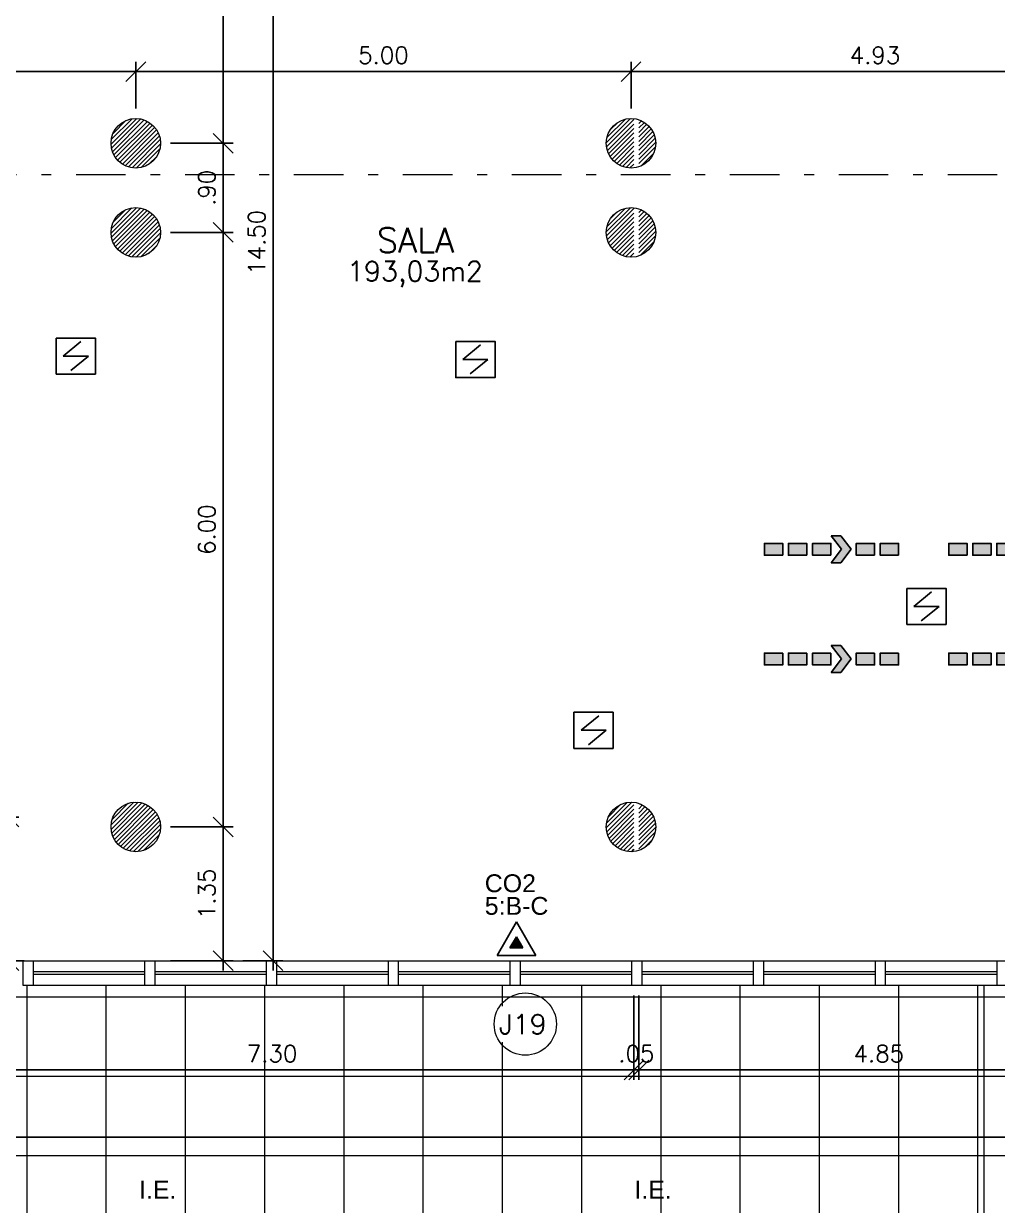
# Model space of a CAD drawing. Header units: millimetres. Extents: x 521 to 1055, y 261 to 520.
# Drawn here: x 568.77 to 578.6, y 487.5 to 499.42 of the extents above; entities that cross this region are included whole.
import ezdxf
from ezdxf.enums import TextEntityAlignment as Align

# ---------------------------------------------------------------- set-up
doc = ezdxf.new("R2010")
doc.units = ezdxf.units.MM
doc.linetypes.add('CONTINU', pattern=[0])
doc.linetypes.add('DASHDOTX2', pattern=[2, 1, -0.5, 0, -0.5])
doc.layers.add('0.1', color=8, linetype='Continuous', lineweight=13)
doc.layers.add('ppci', color=8, linetype='Continuous')
doc.styles.add('ROMANS', font='romans')
doc.styles.get("Standard").update_dxf_attribs({"font": 'romans.shx'})
doc.styles.add('STYLE1', font='sanss___.ttf')
doc.dimstyles.new('Fares Eng - 50', dxfattribs={"dimscale": 2, "dimtxt": 0.085, "dimasz": 0.1, "dimexe": 0.05, "dimexo": 0.05, "dimgap": 0.04, "dimtad": 1, "dimzin": 4, "dimdsep": 46, "dimtxsty": 'ROMANS', "dimblk1": 'OBLIQUE', "dimblk2": 'OBLIQUE', "dimsah": 1, "dimcen": 0.05, "dimdle": 0.05, "dimclrd": 8, "dimclre": 8, "dimclrt": 8, "dimaunit": 1, "dimadec": 0, "dimazin": 0, "dimtfac": 1, "dimtix": 1, "dimtmove": 2, "dimatfit": 0, "dimldrblk": 'OPEN90', "dimfxl": 1, "dimtolj": 1, "dimtzin": 0, "dimarcsym": 0})

# ---------------------------------------------------------------- blocks, each defined once
blk = doc.blocks.new('ÁREA')
for p in [(0.00005, 0.003762), (0, 0)]:
    blk.add_attdef('COMPARTIMENTO', text='', height=0.0025).set_placement(p, align=Align.CENTER)
at = {"color": 1}
for p in [(-0.00005, -0.003762), (-0.000099, -0.007523)]:
    blk.add_attdef('ÁREA', text='', height=0.002, dxfattribs=at).set_placement(p, align=Align.CENTER)
blk = doc.blocks.new('_OBLIQUE')
at = {"color": 0, "linetype": 'ByBlock'}
blk.add_line((-0.5, -0.5), (0.5, 0.5), dxfattribs=at)
blk = doc.blocks.new('*D2541')
at = {"layer": '0.1', "color": 8, "linetype": 'CONTINU', "lineweight": -2, "transparency": 16777216}
for p, q in [((567.622, 489.617), (567.622, 488.764)), ((574.927, 489.617), (574.927, 488.764)), ((567.522, 488.864), (575.027, 488.864))]:
    blk.add_line(p, q, dxfattribs=at)
at = {"layer": 'DEFPOINTS', "color": 0, "linetype": 'CONTINU', "lineweight": -2, "transparency": 16777216}
for p in [(567.622, 489.717), (574.927, 489.717), (574.927, 488.864)]:
    blk.add_point(p, dxfattribs=at)
at = {"layer": '0.1', "color": 8, "linetype": 'CONTINU', "lineweight": -2, "transparency": 16777216, "xscale": 0.2, "yscale": 0.2, "zscale": 0.2, "rotation": 180}
blk.add_blockref('_OBLIQUE', (567.622, 488.864), dxfattribs=at)
at = {"layer": '0.1', "color": 8, "linetype": 'CONTINU', "lineweight": -2, "transparency": 16777216, "xscale": 0.2, "yscale": 0.2, "zscale": 0.2}
blk.add_blockref('_OBLIQUE', (574.927, 488.864), dxfattribs=at)
at = {"layer": '0.1', "color": 8, "linetype": 'CONTINU', "transparency": 16777216, "insert": (571.274, 489.029), "char_height": 0.17, "attachment_point": 5, "style": 'ROMANS'}
blk.add_mtext('\\A1;7.30', dxfattribs=at)
blk = doc.blocks.new('_Open90')
at = {"color": 0, "linetype": 'ByBlock', "lineweight": -2}
for p, q in [((0, 0), (-1, 0)), ((-0.5, 0.5), (0, 0)), ((0, 0), (-0.5, -0.5))]:
    blk.add_line(p, q, dxfattribs=at)
blk = doc.blocks.new('*D2542')
at = {"layer": '0.1', "color": 8, "linetype": 'CONTINU', "lineweight": -2, "transparency": 16777216}
for p, q in [((574.927, 489.617), (574.927, 488.764)), ((574.977, 489.617), (574.977, 488.764)), ((574.927, 488.864), (574.727, 488.864)), ((574.927, 488.864), (574.977, 488.864)), ((574.977, 488.864), (575.177, 488.864))]:
    blk.add_line(p, q, dxfattribs=at)
at = {"layer": 'DEFPOINTS', "color": 0, "linetype": 'CONTINU', "lineweight": -2, "transparency": 16777216}
for p in [(574.927, 489.717), (574.977, 489.717), (574.977, 488.864)]:
    blk.add_point(p, dxfattribs=at)
at = {"layer": '0.1', "color": 8, "linetype": 'CONTINU', "lineweight": -2, "transparency": 16777216, "xscale": 0.2, "yscale": 0.2, "zscale": 0.2}
blk.add_blockref('_OBLIQUE', (574.927, 488.864), dxfattribs=at)
at = {"layer": '0.1', "color": 8, "linetype": 'CONTINU', "lineweight": -2, "transparency": 16777216, "xscale": 0.2, "yscale": 0.2, "zscale": 0.2, "rotation": 180}
blk.add_blockref('_OBLIQUE', (574.977, 488.864), dxfattribs=at)
at = {"layer": '0.1', "color": 8, "linetype": 'CONTINU', "transparency": 16777216, "insert": (574.952, 489.029), "char_height": 0.17, "attachment_point": 5, "style": 'ROMANS'}
blk.add_mtext('\\A1;.05', dxfattribs=at)
blk = doc.blocks.new('*D2757')
at = {"layer": '0.1', "color": 8, "linetype": 'CONTINU', "lineweight": -2, "transparency": 16777216}
for p, q in [((574.977, 489.617), (574.977, 488.764)), ((579.823, 489.617), (579.823, 488.764)), ((574.877, 488.864), (579.923, 488.864))]:
    blk.add_line(p, q, dxfattribs=at)
at = {"layer": 'DEFPOINTS', "color": 0, "linetype": 'CONTINU', "lineweight": -2, "transparency": 16777216}
for p in [(574.977, 489.717), (579.823, 489.717), (579.823, 488.864)]:
    blk.add_point(p, dxfattribs=at)
at = {"layer": '0.1', "color": 8, "linetype": 'CONTINU', "lineweight": -2, "transparency": 16777216, "xscale": 0.2, "yscale": 0.2, "zscale": 0.2, "rotation": 180}
blk.add_blockref('_OBLIQUE', (574.977, 488.864), dxfattribs=at)
at = {"layer": '0.1', "color": 8, "linetype": 'CONTINU', "lineweight": -2, "transparency": 16777216, "xscale": 0.2, "yscale": 0.2, "zscale": 0.2}
blk.add_blockref('_OBLIQUE', (579.823, 488.864), dxfattribs=at)
at = {"layer": '0.1', "color": 8, "linetype": 'CONTINU', "transparency": 16777216, "insert": (577.4, 489.029), "char_height": 0.17, "attachment_point": 5, "style": 'ROMANS'}
blk.add_mtext('\\A1;4.85', dxfattribs=at)
blk = doc.blocks.new('*D2552')
at = {"layer": '0.1', "color": 8, "linetype": 'CONTINU', "lineweight": -2, "transparency": 16777216}
for p, q in [((531.773, 488.664), (531.773, 488.085)), ((585.523, 488.564), (585.523, 488.085)), ((585.623, 488.185), (531.673, 488.185))]:
    blk.add_line(p, q, dxfattribs=at)
at = {"layer": 'DEFPOINTS', "color": 0, "linetype": 'CONTINU', "lineweight": -2, "transparency": 16777216}
for p in [(531.773, 488.764), (585.523, 488.664), (531.773, 488.185)]:
    blk.add_point(p, dxfattribs=at)
at = {"layer": '0.1', "color": 8, "linetype": 'CONTINU', "lineweight": -2, "transparency": 16777216, "xscale": 0.2, "yscale": 0.2, "zscale": 0.2, "rotation": 180}
blk.add_blockref('_OBLIQUE', (531.773, 488.185), dxfattribs=at)
at = {"layer": '0.1', "color": 8, "linetype": 'CONTINU', "lineweight": -2, "transparency": 16777216, "xscale": 0.2, "yscale": 0.2, "zscale": 0.2}
blk.add_blockref('_OBLIQUE', (585.523, 488.185), dxfattribs=at)
at = {"layer": '0.1', "color": 8, "linetype": 'CONTINU', "transparency": 16777216, "insert": (558.648, 488.35), "char_height": 0.17, "attachment_point": 5, "style": 'ROMANS'}
blk.add_mtext('\\A1;53.75', dxfattribs=at)
blk = doc.blocks.new('*D2585')
at = {"layer": '0.1', "color": 8, "linetype": 'CONTINU', "lineweight": -2, "transparency": 16777216}
for p, q in [((568.616, 501.417), (568.616, 491.317)), ((568.771, 501.317), (568.516, 501.317)), ((567.992, 491.417), (568.716, 491.417))]:
    blk.add_line(p, q, dxfattribs=at)
at = {"layer": 'DEFPOINTS', "color": 0, "linetype": 'CONTINU', "lineweight": -2, "transparency": 16777216}
for p in [(568.871, 501.317), (567.892, 491.417), (568.616, 491.417)]:
    blk.add_point(p, dxfattribs=at)
at = {"layer": '0.1', "color": 8, "linetype": 'CONTINU', "lineweight": -2, "transparency": 16777216, "xscale": 0.2, "yscale": 0.2, "zscale": 0.2}
for p, rotation in [((568.616, 501.317), 90), ((568.616, 491.417), 270)]:
    blk.add_blockref('_OBLIQUE', p, dxfattribs=dict(at, rotation=rotation))
at = {"layer": '0.1', "color": 8, "linetype": 'CONTINU', "transparency": 16777216, "insert": (568.451, 496.367), "char_height": 0.17, "attachment_point": 5, "rotation": 90, "style": 'ROMANS'}
blk.add_mtext('\\A1;9.90', dxfattribs=at)
blk = doc.blocks.new('*D2867')
at = {"layer": '0.1', "color": 8, "linetype": 'CONTINU', "lineweight": -2, "transparency": 16777216}
for p, q in [((568.616, 491.517), (568.616, 489.867)), ((567.992, 491.417), (568.716, 491.417)), ((568.771, 489.967), (568.516, 489.967))]:
    blk.add_line(p, q, dxfattribs=at)
at = {"layer": 'DEFPOINTS', "color": 0, "linetype": 'CONTINU', "lineweight": -2, "transparency": 16777216}
for p in [(567.892, 491.417), (568.616, 489.967), (568.871, 489.967)]:
    blk.add_point(p, dxfattribs=at)
at = {"layer": '0.1', "color": 8, "linetype": 'CONTINU', "lineweight": -2, "transparency": 16777216, "xscale": 0.2, "yscale": 0.2, "zscale": 0.2}
for p, rotation in [((568.616, 491.417), 90), ((568.616, 489.967), 270)]:
    blk.add_blockref('_OBLIQUE', p, dxfattribs=dict(at, rotation=rotation))
at = {"layer": '0.1', "color": 8, "linetype": 'CONTINU', "transparency": 16777216, "insert": (568.451, 490.692), "char_height": 0.17, "attachment_point": 5, "rotation": 90, "style": 'ROMANS'}
blk.add_mtext('\\A1;1.45', dxfattribs=at)
blk = doc.blocks.new('*D3399')
at = {"layer": '0.1', "color": 8, "linetype": 'CONTINU', "lineweight": -2, "transparency": 16777216}
for p, q in [((566.823, 498.567), (566.823, 499.04)), ((569.898, 498.567), (569.898, 499.04)), ((569.998, 498.94), (566.723, 498.94))]:
    blk.add_line(p, q, dxfattribs=at)
at = {"layer": 'DEFPOINTS', "color": 0, "linetype": 'CONTINU', "lineweight": -2, "transparency": 16777216}
for p in [(566.823, 498.94), (566.823, 498.467), (569.898, 498.467)]:
    blk.add_point(p, dxfattribs=at)
at = {"layer": '0.1', "color": 8, "linetype": 'CONTINU', "lineweight": -2, "transparency": 16777216, "xscale": 0.2, "yscale": 0.2, "zscale": 0.2, "rotation": 180}
blk.add_blockref('_OBLIQUE', (566.823, 498.94), dxfattribs=at)
at = {"layer": '0.1', "color": 8, "linetype": 'CONTINU', "lineweight": -2, "transparency": 16777216, "xscale": 0.2, "yscale": 0.2, "zscale": 0.2}
blk.add_blockref('_OBLIQUE', (569.898, 498.94), dxfattribs=at)
at = {"layer": '0.1', "color": 8, "linetype": 'CONTINU', "lineweight": -2, "transparency": 16777216, "insert": (568.361, 499.105), "char_height": 0.17, "attachment_point": 5, "style": 'ROMANS'}
blk.add_mtext('\\A1;3.08', dxfattribs=at)
blk = doc.blocks.new('*D3400')
at = {"layer": '0.1', "color": 8, "linetype": 'CONTINU', "lineweight": -2, "transparency": 16777216}
for p, q in [((569.898, 498.567), (569.898, 499.04)), ((574.898, 498.567), (574.898, 499.04)), ((569.798, 498.94), (574.998, 498.94))]:
    blk.add_line(p, q, dxfattribs=at)
at = {"layer": 'DEFPOINTS', "color": 0, "linetype": 'CONTINU', "lineweight": -2, "transparency": 16777216}
for p in [(574.898, 498.94), (569.898, 498.467), (574.898, 498.467)]:
    blk.add_point(p, dxfattribs=at)
at = {"layer": '0.1', "color": 8, "linetype": 'CONTINU', "lineweight": -2, "transparency": 16777216, "xscale": 0.2, "yscale": 0.2, "zscale": 0.2, "rotation": 180}
blk.add_blockref('_OBLIQUE', (569.898, 498.94), dxfattribs=at)
at = {"layer": '0.1', "color": 8, "linetype": 'CONTINU', "lineweight": -2, "transparency": 16777216, "xscale": 0.2, "yscale": 0.2, "zscale": 0.2}
blk.add_blockref('_OBLIQUE', (574.898, 498.94), dxfattribs=at)
at = {"layer": '0.1', "color": 8, "linetype": 'CONTINU', "lineweight": -2, "transparency": 16777216, "insert": (572.398, 499.105), "char_height": 0.17, "attachment_point": 5, "style": 'ROMANS'}
blk.add_mtext('\\A1;5.00', dxfattribs=at)
blk = doc.blocks.new('*D3401')
at = {"layer": '0.1', "color": 8, "linetype": 'CONTINU', "lineweight": -2, "transparency": 16777216}
for p, q in [((574.898, 498.567), (574.898, 499.04)), ((579.823, 498.567), (579.823, 499.04)), ((574.798, 498.94), (579.923, 498.94))]:
    blk.add_line(p, q, dxfattribs=at)
at = {"layer": 'DEFPOINTS', "color": 0, "linetype": 'CONTINU', "lineweight": -2, "transparency": 16777216}
for p in [(579.823, 498.94), (574.898, 498.467), (579.823, 498.467)]:
    blk.add_point(p, dxfattribs=at)
at = {"layer": '0.1', "color": 8, "linetype": 'CONTINU', "lineweight": -2, "transparency": 16777216, "xscale": 0.2, "yscale": 0.2, "zscale": 0.2, "rotation": 180}
blk.add_blockref('_OBLIQUE', (574.898, 498.94), dxfattribs=at)
at = {"layer": '0.1', "color": 8, "linetype": 'CONTINU', "lineweight": -2, "transparency": 16777216, "xscale": 0.2, "yscale": 0.2, "zscale": 0.2}
blk.add_blockref('_OBLIQUE', (579.823, 498.94), dxfattribs=at)
at = {"layer": '0.1', "color": 8, "linetype": 'CONTINU', "lineweight": -2, "transparency": 16777216, "insert": (577.361, 499.105), "char_height": 0.17, "attachment_point": 5, "style": 'ROMANS'}
blk.add_mtext('\\A1;4.93', dxfattribs=at)
blk = doc.blocks.new('*D3402')
at = {"layer": '0.1', "color": 8, "linetype": 'CONTINU', "lineweight": -2, "transparency": 16777216}
for p, q in [((570.78, 498.317), (570.78, 497.217)), ((570.248, 498.217), (570.88, 498.217)), ((570.248, 497.317), (570.88, 497.317))]:
    blk.add_line(p, q, dxfattribs=at)
at = {"layer": 'DEFPOINTS', "color": 0, "linetype": 'CONTINU', "lineweight": -2, "transparency": 16777216}
for p in [(570.148, 498.217), (570.148, 497.317), (570.78, 497.317)]:
    blk.add_point(p, dxfattribs=at)
at = {"layer": '0.1', "color": 8, "linetype": 'CONTINU', "lineweight": -2, "transparency": 16777216, "xscale": 0.2, "yscale": 0.2, "zscale": 0.2}
for p, rotation in [((570.78, 498.217), 90), ((570.78, 497.317), 270)]:
    blk.add_blockref('_OBLIQUE', p, dxfattribs=dict(at, rotation=rotation))
at = {"layer": '0.1', "color": 8, "linetype": 'CONTINU', "lineweight": -2, "transparency": 16777216, "insert": (570.615, 497.767), "char_height": 0.17, "attachment_point": 5, "rotation": 90, "style": 'ROMANS'}
blk.add_mtext('\\A1;.90', dxfattribs=at)
blk = doc.blocks.new('*D3403')
at = {"layer": '0.1', "color": 8, "linetype": 'CONTINU', "lineweight": -2, "transparency": 16777216}
for p, q in [((570.78, 498.117), (570.78, 504.567)), ((570.248, 504.467), (570.88, 504.467)), ((570.248, 498.217), (570.88, 498.217))]:
    blk.add_line(p, q, dxfattribs=at)
at = {"layer": 'DEFPOINTS', "color": 0, "linetype": 'CONTINU', "lineweight": -2, "transparency": 16777216}
for p in [(570.148, 504.467), (570.78, 504.467), (570.148, 498.217)]:
    blk.add_point(p, dxfattribs=at)
at = {"layer": '0.1', "color": 8, "linetype": 'CONTINU', "lineweight": -2, "transparency": 16777216, "xscale": 0.2, "yscale": 0.2, "zscale": 0.2}
for p, rotation in [((570.78, 504.467), 90), ((570.78, 498.217), 270)]:
    blk.add_blockref('_OBLIQUE', p, dxfattribs=dict(at, rotation=rotation))
at = {"layer": '0.1', "color": 8, "linetype": 'CONTINU', "lineweight": -2, "transparency": 16777216, "insert": (570.615, 501.342), "char_height": 0.17, "attachment_point": 5, "rotation": 90, "style": 'ROMANS'}
blk.add_mtext('\\A1;6.25', dxfattribs=at)
blk = doc.blocks.new('*D3404')
at = {"layer": '0.1', "color": 8, "linetype": 'CONTINU', "lineweight": -2, "transparency": 16777216}
for p, q in [((570.78, 497.417), (570.78, 491.217)), ((570.248, 497.317), (570.88, 497.317)), ((570.248, 491.317), (570.88, 491.317))]:
    blk.add_line(p, q, dxfattribs=at)
at = {"layer": 'DEFPOINTS', "color": 0, "linetype": 'CONTINU', "lineweight": -2, "transparency": 16777216}
for p in [(570.148, 497.317), (570.148, 491.317), (570.78, 491.317)]:
    blk.add_point(p, dxfattribs=at)
at = {"layer": '0.1', "color": 8, "linetype": 'CONTINU', "lineweight": -2, "transparency": 16777216, "xscale": 0.2, "yscale": 0.2, "zscale": 0.2}
for p, rotation in [((570.78, 497.317), 90), ((570.78, 491.317), 270)]:
    blk.add_blockref('_OBLIQUE', p, dxfattribs=dict(at, rotation=rotation))
at = {"layer": '0.1', "color": 8, "linetype": 'CONTINU', "lineweight": -2, "transparency": 16777216, "insert": (570.615, 494.317), "char_height": 0.17, "attachment_point": 5, "rotation": 90, "style": 'ROMANS'}
blk.add_mtext('\\A1;6.00', dxfattribs=at)
blk = doc.blocks.new('*D3405')
at = {"layer": '0.1', "color": 8, "linetype": 'CONTINU', "lineweight": -2, "transparency": 16777216}
for p, q in [((570.78, 491.417), (570.78, 489.867)), ((570.248, 491.317), (570.88, 491.317)), ((570.248, 489.967), (570.88, 489.967))]:
    blk.add_line(p, q, dxfattribs=at)
at = {"layer": 'DEFPOINTS', "color": 0, "linetype": 'CONTINU', "lineweight": -2, "transparency": 16777216}
for p in [(570.148, 491.317), (570.148, 489.967), (570.78, 489.967)]:
    blk.add_point(p, dxfattribs=at)
at = {"layer": '0.1', "color": 8, "linetype": 'CONTINU', "lineweight": -2, "transparency": 16777216, "xscale": 0.2, "yscale": 0.2, "zscale": 0.2}
for p, rotation in [((570.78, 491.317), 90), ((570.78, 489.967), 270)]:
    blk.add_blockref('_OBLIQUE', p, dxfattribs=dict(at, rotation=rotation))
at = {"layer": '0.1', "color": 8, "linetype": 'CONTINU', "lineweight": -2, "transparency": 16777216, "insert": (570.615, 490.642), "char_height": 0.17, "attachment_point": 5, "rotation": 90, "style": 'ROMANS'}
blk.add_mtext('\\A1;1.35', dxfattribs=at)
blk = doc.blocks.new('*D3406')
at = {"layer": '0.1', "color": 8, "linetype": 'CONTINU', "lineweight": -2, "transparency": 16777216}
for p, q in [((571.284, 489.867), (571.284, 504.567)), ((570.98, 504.467), (571.384, 504.467)), ((570.98, 489.967), (571.384, 489.967))]:
    blk.add_line(p, q, dxfattribs=at)
at = {"layer": 'DEFPOINTS', "color": 0, "linetype": 'CONTINU', "lineweight": -2, "transparency": 16777216}
for p in [(570.88, 504.467), (571.284, 504.467), (570.88, 489.967)]:
    blk.add_point(p, dxfattribs=at)
at = {"layer": '0.1', "color": 8, "linetype": 'CONTINU', "lineweight": -2, "transparency": 16777216, "xscale": 0.2, "yscale": 0.2, "zscale": 0.2}
for p, rotation in [((571.284, 504.467), 90), ((571.284, 489.967), 270)]:
    blk.add_blockref('_OBLIQUE', p, dxfattribs=dict(at, rotation=rotation))
at = {"layer": '0.1', "color": 8, "linetype": 'CONTINU', "lineweight": -2, "transparency": 16777216, "insert": (571.119, 497.217), "char_height": 0.17, "attachment_point": 5, "rotation": 90, "style": 'ROMANS'}
blk.add_mtext('\\A1;14.50', dxfattribs=at)

msp = doc.modelspace()

# ---------------------------------------------------------------- hatches: boundary and pattern name
at = {"layer": '0.1', "linetype": 'CONTINU', "lineweight": -2}
h = msp.add_hatch(dxfattribs=at)
h.set_pattern_fill('ANSI31', color=8, scale=0.01, style=0)
h.set_pattern_definition([(45, (569.64827, 491.066922), (-0.02245064, 0.02245064), [])])
h.paths.add_polyline_path([(570.14827, 498.21692, 1), (569.64827, 498.21692, 1)])
h.paths.add_polyline_path([(569.64827, 497.31692, 1), (570.14827, 497.31692, 1)])
h.paths.add_polyline_path([(569.64827, 491.31692, 1), (570.14827, 491.31692, 1)])
h.paths.add_polyline_path([(574.9266, 491.06853), (574.9266, 491.56531, 0.4478847), (574.64827, 491.31692, 0.4478847)])
h.paths.add_polyline_path([(574.9766, 491.07951, 0.3236648), (575.14827, 491.31692, 0.3236648), (574.9766, 491.55433)])
h.paths.add_polyline_path([(574.9266, 497.56531, 0.4478847), (574.64827, 497.31692, 0.4478847), (574.9266, 497.06853)])
h.paths.add_polyline_path([(574.9766, 497.07951, 0.3236648), (575.14827, 497.31692, 0.3236648), (574.9766, 497.55433)])
h.paths.add_polyline_path([(574.9266, 498.46531, 0.4478847), (574.64827, 498.21692, 0.4478847), (574.9266, 497.96853)])
h.paths.add_polyline_path([(574.9766, 497.97951, 0.3236648), (575.14827, 498.21692, 0.3236648), (574.9766, 498.45433)])
at = {"layer": '0.1', "linetype": 'CONTINU'}
h = msp.add_hatch(dxfattribs=at)
h.set_pattern_fill('_USER', color=8, scale=0.8, style=0, double=1, pattern_type=0)
h.set_pattern_definition([(0, (-0.73825, 0), (0, 0.8), []), (90, (-0.73825, 0), (-0.8, 5e-17), [])])
h.paths.add_polyline_path([(585.52327, 489.71692), (585.52327, 490.11692), (585.52327, 495.70918), (580.07327, 495.70918), (580.07327, 490.11692), (580.07327, 489.71692), (579.82327, 489.71692), (578.6941, 489.71692), (578.5941, 489.71692), (578.42986, 489.71692), (578.42986, 486.71692), (585.32327, 486.71692), (585.32327, 484.64768), (585.52327, 484.64768)])
h.paths.add_polyline_path([(585.07327, 487.04192, -1), (584.72327, 487.04192, -1)], flags=16)
h.paths.add_polyline_path([(580.07327, 487.04192, -1), (579.72327, 487.04192, -1)], flags=16)
h.paths.add_polyline_path([(597.11647, 489.71692), (594.87327, 489.71692), (594.77327, 489.71692), (593.57327, 489.71692), (593.47327, 489.71692), (592.27327, 489.71692), (592.17327, 489.71692), (590.97327, 489.71692), (590.87327, 489.71692), (589.67327, 489.71692), (589.57327, 489.71692), (588.37327, 489.71692), (588.27327, 489.71692), (587.07327, 489.71692), (586.97327, 489.71692), (585.77327, 489.71692), (585.52327, 489.71692), (585.52327, 484.64768), (595.89827, 484.64768), (595.89827, 484.79692), (595.85827, 484.79692), (595.85827, 485.07014, -0.3678942), (595.64827, 485.31692, -0.92271773), (596.14505, 485.35692), (597.11647, 485.35692)])
h.paths.add_polyline_path([(586.77327, 485.31692, -1), (586.27327, 485.31692, -1)], flags=16)
h.paths.add_polyline_path([(590.17403, 489.32695, -1), (590.65331, 489.32695, -1)], flags=16)
h.paths.add_polyline_path([(591.39827, 485.31692, -1), (590.89827, 485.31692, -1)], flags=16)
h.paths.add_polyline_path([(579.69351, 489.21367), (580.20303, 489.21367), (580.20303, 488.91367), (579.69351, 488.91367)], flags=24)
h.paths.add_polyline_path([(582.44351, 489.21367), (583.15303, 489.21367), (583.15303, 488.91367), (582.44351, 488.91367)], flags=24)
h.paths.add_polyline_path([(584.91067, 489.21367), (585.4202, 489.21367), (585.4202, 488.91367), (584.91067, 488.91367)], flags=24)
h.paths.add_polyline_path([(580.39523, 487.86216), (580.39523, 488.57168), (580.69523, 488.57168), (580.69523, 487.86216)], flags=24)
h.paths.add_polyline_path([(581.00951, 495.28121), (581.00951, 496.15264), (581.30951, 496.15264), (581.30951, 495.28121)], flags=9)
h.paths.add_polyline_path([(584.14531, 493.28716), (584.14531, 493.99668), (584.44531, 493.99668), (584.44531, 493.28716)], flags=24)
h.paths.add_polyline_path([(584.14531, 489.58716), (584.14531, 490.09668), (584.44531, 490.09668), (584.44531, 489.58716)], flags=24)
h.paths.add_polyline_path([(584.14531, 487.16216), (584.14531, 487.87168), (584.44531, 487.87168), (584.44531, 487.16216)], flags=24)
h.paths.add_polyline_path([(587.96851, 489.21367), (588.67803, 489.21367), (588.67803, 488.91367), (587.96851, 488.91367)], flags=24)
h.paths.add_polyline_path([(590.64351, 489.21367), (591.15303, 489.21367), (591.15303, 488.91367), (590.64351, 488.91367)], flags=24)
h.paths.add_polyline_path([(592.49351, 489.21367), (593.20303, 489.21367), (593.20303, 488.91367), (592.49351, 488.91367)], flags=24)
h.paths.add_polyline_path([(594.54351, 489.21367), (595.05303, 489.21367), (595.05303, 488.91367), (594.54351, 488.91367)], flags=24)
h.paths.add_polyline_path([(593.16851, 486.55269), (593.87803, 486.55269), (593.87803, 486.25269), (593.16851, 486.25269)], flags=24)
h.paths.add_polyline_path([(588.38577, 486.55269), (589.28577, 486.55269), (589.28577, 486.25269), (588.38577, 486.25269)], flags=24)
h.paths.add_polyline_path([(585.68279, 486.55269), (586.36375, 486.55269), (586.36375, 486.25269), (585.68279, 486.25269)], flags=24)
h.paths.add_polyline_path([(592.96256, 488.53483), (593.83398, 488.53483), (593.83398, 488.23483), (592.96256, 488.23483)], flags=24)
h.paths.add_polyline_path([(594.78576, 485.0774), (594.78576, 485.59645), (595.08576, 485.59645), (595.08576, 485.0774)], flags=24)
h.paths.add_polyline_path([(594.78576, 487.18216), (594.78576, 487.89168), (595.08576, 487.89168), (595.08576, 487.18216)], flags=24)
h.paths.add_polyline_path([(586.01075, 481.9411), (586.01075, 486.05539), (585.55361, 486.05539), (585.55361, 481.9411)], flags=9)
h.paths.add_polyline_path([(590.19211, 489.17544), (590.58735, 489.17544), (590.58735, 489.47544), (590.19211, 489.47544)], flags=24)
h = msp.add_hatch(dxfattribs=at)
h.set_pattern_fill('_USER', color=8, scale=0.8, style=0, double=1, pattern_type=0)
h.set_pattern_definition([(0, (0, 0), (0, 0.8), []), (90, (0, 0), (-0.8, 5e-17), [])])
h.paths.add_polyline_path([(578.42986, 489.71692), (577.46494, 489.71692), (577.36494, 489.71692), (576.23577, 489.71692), (576.13577, 489.71692), (575.0066, 489.71692), (574.9066, 489.71692), (573.77744, 489.71692), (573.67744, 489.71692), (572.54827, 489.71692), (572.44827, 489.71692), (571.3191, 489.71692), (571.2191, 489.71692), (570.08994, 489.71692), (569.98994, 489.71692), (568.86077, 489.71692), (568.76077, 489.71692), (567.6316, 489.71692), (567.5316, 489.71692), (566.40244, 489.71692), (566.30244, 489.71692), (565.12327, 489.71692), (565.02327, 489.71692), (563.57327, 489.71692), (563.42327, 489.71692), (562.22327, 489.71692), (562.12327, 489.71692), (560.97327, 489.71692), (560.87327, 489.71692), (559.72327, 489.71692), (559.62327, 489.71692), (558.42327, 489.71692), (558.27327, 489.71692), (557.07327, 489.71692), (556.97327, 489.71692), (554.66741, 489.71692), (554.66741, 486.71692), (578.42986, 486.71692)])
h.paths.add_polyline_path([(570.07327, 487.04192, -1), (569.72327, 487.04192, -1)], flags=16)
h.paths.add_polyline_path([(566.7885, 489.32695, -1), (567.26779, 489.32695, -1)], flags=16)
h.paths.add_polyline_path([(573.51655, 489.32695, -1), (573.99584, 489.32695, -1)], flags=16)
h.paths.add_polyline_path([(564.89126, 489.32695, -1), (565.37054, 489.32695, -1)], flags=16)
h.paths.add_polyline_path([(565.07327, 487.04192, -1), (564.72327, 487.04192, -1)], flags=16)
h.paths.add_polyline_path([(575.07327, 487.04192, -1), (574.72327, 487.04192, -1)], flags=16)
h.paths.add_polyline_path([(561.31014, 489.32695, -1), (561.78943, 489.32695, -1)], flags=16)
h.paths.add_polyline_path([(560.07327, 487.04192, -1), (559.72327, 487.04192, -1)], flags=16)
h.paths.add_polyline_path([(556.82868, 489.32695, -1), (557.30797, 489.32695, -1)], flags=16)
h.paths.add_polyline_path([(554.72327, 487.04192, -1), (555.07327, 487.04192, -1)], flags=16)
h.paths.add_polyline_path([(555.94351, 489.21367), (556.65303, 489.21367), (556.65303, 488.91367), (555.94351, 488.91367)], flags=24)
h.paths.add_polyline_path([(558.09351, 489.21367), (558.60303, 489.21367), (558.60303, 488.91367), (558.09351, 488.91367)], flags=24)
h.paths.add_polyline_path([(560.56851, 489.21367), (561.27803, 489.21367), (561.27803, 488.91367), (560.56851, 488.91367)], flags=24)
h.paths.add_polyline_path([(563.24351, 489.21367), (563.75303, 489.21367), (563.75303, 488.91367), (563.24351, 488.91367)], flags=24)
h.paths.add_polyline_path([(565.21767, 489.21367), (565.9272, 489.21367), (565.9272, 488.91367), (565.21767, 488.91367)], flags=24)
h.paths.add_polyline_path([(567.34184, 489.21367), (567.85137, 489.21367), (567.85137, 488.91367), (567.34184, 488.91367)], flags=24)
h.paths.add_polyline_path([(570.91934, 489.21367), (571.62887, 489.21367), (571.62887, 488.91367), (570.91934, 488.91367)], flags=24)
h.paths.add_polyline_path([(574.69684, 489.21367), (575.20637, 489.21367), (575.20637, 488.91367), (574.69684, 488.91367)], flags=24)
h.paths.add_polyline_path([(577.04517, 489.21367), (577.7547, 489.21367), (577.7547, 488.91367), (577.04517, 488.91367)], flags=24)
h.paths.add_polyline_path([(558.19827, 488.53483), (559.09827, 488.53483), (559.09827, 488.23483), (558.19827, 488.23483)], flags=24)
h.paths.add_polyline_path([(573.53463, 489.17544), (573.92987, 489.17544), (573.92987, 489.47544), (573.53463, 489.47544)], flags=24)
h.paths.add_polyline_path([(566.80659, 489.17544), (567.20182, 489.17544), (567.20182, 489.47544), (566.80659, 489.47544)], flags=24)
h.paths.add_polyline_path([(564.90934, 489.17544), (565.30458, 489.17544), (565.30458, 489.47544), (564.90934, 489.47544)], flags=24)
h.paths.add_polyline_path([(561.32823, 489.17544), (561.72347, 489.17544), (561.72347, 489.47544), (561.32823, 489.47544)], flags=24)
h.paths.add_polyline_path([(556.84676, 489.17544), (557.242, 489.17544), (557.242, 489.47544), (556.84676, 489.47544)], flags=24)
edge = h.paths.add_edge_path(flags=16)
edge.add_arc((556.6285, 489.32695), 0.23964, 0, 360)
h.paths.add_polyline_path([(558.00232, 489.70101), (557.06578, 489.70101), (557.19647, 489.45005), (557.53405, 489.31869), (557.87162, 489.45005)], flags=16)
h.paths.add_polyline_path([(563.35399, 489.68129), (562.92706, 489.68129), (562.92706, 489.25435), (563.35399, 489.25435)], flags=16)
h.paths.add_polyline_path([(563.30108, 489.2375), (562.97997, 489.2375), (562.89969, 488.95363), (563.38136, 488.95363)], flags=16)
at = {"layer": 'ppci', "linetype": 'Continuous'}
h = msp.add_hatch(color=10, dxfattribs=at)
h.paths.add_polyline_path([(576.42941, 494.17826), (576.42941, 494.05931), (576.24423, 494.05931), (576.24423, 494.17826)])
h.paths.add_polyline_path([(576.48712, 494.05931), (576.48712, 494.17826), (576.6723, 494.17826), (576.6723, 494.05931)])
h.paths.add_polyline_path([(576.73001, 494.17826), (576.91519, 494.17826), (576.91519, 494.05931), (576.73001, 494.05931)])
h.paths.add_polyline_path([(577.01552, 493.98196), (576.91791, 493.98196), (577.02115, 494.11879), (576.91791, 494.25561), (577.01552, 494.25561), (577.11875, 494.11879)])
h.paths.add_polyline_path([(577.17147, 494.05931), (577.17147, 494.17826), (577.35665, 494.17826), (577.35665, 494.05931)])
h.paths.add_polyline_path([(577.59954, 494.05931), (577.41436, 494.05931), (577.41436, 494.17826), (577.59954, 494.17826)])
h = msp.add_hatch(color=10, dxfattribs=at)
h.paths.add_polyline_path([(578.10507, 494.17826), (578.29025, 494.17826), (578.29025, 494.05931), (578.10507, 494.05931)])
h.paths.add_polyline_path([(578.34796, 494.17826), (578.53314, 494.17826), (578.53314, 494.05931), (578.34796, 494.05931)])
h.paths.add_polyline_path([(578.59085, 494.17826), (578.77603, 494.17826), (578.77603, 494.05931), (578.59085, 494.05931)])
h.paths.add_polyline_path([(578.77874, 494.25561), (578.87635, 494.25561), (578.97959, 494.11879), (578.87635, 493.98196), (578.77874, 493.98196), (578.88198, 494.11879)])
h = msp.add_hatch(color=10, dxfattribs=at)
h.paths.add_polyline_path([(576.42941, 492.95259), (576.42941, 493.07154), (576.24423, 493.07154), (576.24423, 492.95259)])
h.paths.add_polyline_path([(576.48712, 493.07154), (576.48712, 492.95259), (576.6723, 492.95259), (576.6723, 493.07154)])
h.paths.add_polyline_path([(576.73001, 492.95259), (576.91519, 492.95259), (576.91519, 493.07154), (576.73001, 493.07154)])
h.paths.add_polyline_path([(577.01552, 493.14889), (576.91791, 493.14889), (577.02115, 493.01207), (576.91791, 492.87524), (577.01552, 492.87524), (577.11875, 493.01207)])
h.paths.add_polyline_path([(577.17147, 493.07154), (577.17147, 492.95259), (577.35665, 492.95259), (577.35665, 493.07154)])
h.paths.add_polyline_path([(577.59954, 493.07154), (577.41436, 493.07154), (577.41436, 492.95259), (577.59954, 492.95259)])
h = msp.add_hatch(color=10, dxfattribs=at)
h.paths.add_polyline_path([(578.10507, 492.95259), (578.29025, 492.95259), (578.29025, 493.07154), (578.10507, 493.07154)])
h.paths.add_polyline_path([(578.34796, 492.95259), (578.53314, 492.95259), (578.53314, 493.07154), (578.34796, 493.07154)])
h.paths.add_polyline_path([(578.59085, 492.95259), (578.77603, 492.95259), (578.77603, 493.07154), (578.59085, 493.07154)])
h.paths.add_polyline_path([(578.77874, 492.87524), (578.87635, 492.87524), (578.97959, 493.01207), (578.87635, 493.14889), (578.77874, 493.14889), (578.88198, 493.01207)])
at = {"layer": 'ppci'}
msp.add_hatch(color=10, dxfattribs=at).paths.add_polyline_path([(573.74069, 490.20845), (573.67559, 490.0957), (573.80579, 490.0957)])

# ---------------------------------------------------------------- linework, layer by layer
at = {"layer": '0.1', "color": 8, "linetype": 'DASHDOTX2', "ltscale": 0.5}
msp.add_line((531.89531, 497.90205), (620.59696, 497.90205), dxfattribs=at)
at = {"layer": '0.1', "color": 8}
for p, q in [((568.86077, 489.96692), (569.98994, 489.96692)), ((570.08994, 489.96692), (571.2191, 489.96692)), ((571.3191, 489.96692), (572.44827, 489.96692)), ((572.54827, 489.96692), (573.67744, 489.96692)), ((573.77744, 489.96692), (574.9066, 489.96692)), ((575.0066, 489.96692), (576.13577, 489.96692)), ((576.23577, 489.96692), (577.36494, 489.96692)), ((577.46494, 489.96692), (578.5941, 489.96692)), ((568.86077, 489.85692), (569.98994, 489.85692)), ((569.98994, 489.82692), (568.86077, 489.82692)), ((570.08994, 489.85692), (571.2191, 489.85692)), ((571.2191, 489.82692), (570.08994, 489.82692)), ((571.3191, 489.85692), (572.44827, 489.85692)), ((572.44827, 489.82692), (571.3191, 489.82692)), ((572.54827, 489.85692), (573.67744, 489.85692)), ((573.67744, 489.82692), (572.54827, 489.82692)), ((573.77744, 489.85692), (574.9066, 489.85692)), ((574.9066, 489.82692), (573.77744, 489.82692)), ((575.0066, 489.85692), (576.13577, 489.85692)), ((576.13577, 489.82692), (575.0066, 489.82692)), ((576.23577, 489.85692), (577.36494, 489.85692)), ((577.36494, 489.82692), (576.23577, 489.82692)), ((577.46494, 489.85692), (578.5941, 489.85692)), ((578.5941, 489.82692), (577.46494, 489.82692)), ((569.98994, 489.71692), (568.86077, 489.71692)), ((571.2191, 489.71692), (570.08994, 489.71692)), ((572.44827, 489.71692), (571.3191, 489.71692)), ((573.67744, 489.71692), (572.54827, 489.71692)), ((574.9066, 489.71692), (573.77744, 489.71692)), ((576.13577, 489.71692), (575.0066, 489.71692)), ((577.36494, 489.71692), (576.23577, 489.71692)), ((578.5941, 489.71692), (577.46494, 489.71692))]:
    msp.add_line(p, q, dxfattribs=at)
for points in [[(568.76077, 489.96692), (568.86077, 489.96692), (568.86077, 489.71692), (568.76077, 489.71692)], [(569.98994, 489.96692), (570.08994, 489.96692), (570.08994, 489.71692), (569.98994, 489.71692)], [(571.2191, 489.96692), (571.3191, 489.96692), (571.3191, 489.71692), (571.2191, 489.71692)], [(572.44827, 489.96692), (572.54827, 489.96692), (572.54827, 489.71692), (572.44827, 489.71692)], [(573.67744, 489.96692), (573.77744, 489.96692), (573.77744, 489.71692), (573.67744, 489.71692)], [(574.9066, 489.96692), (575.0066, 489.96692), (575.0066, 489.71692), (574.9066, 489.71692)], [(576.13577, 489.96692), (576.23577, 489.96692), (576.23577, 489.71692), (576.13577, 489.71692)], [(577.36494, 489.96692), (577.46494, 489.96692), (577.46494, 489.71692), (577.36494, 489.71692)], [(578.5941, 489.96692), (578.6941, 489.96692), (578.6941, 489.71692), (578.5941, 489.71692)]]:
    msp.add_lwpolyline(points, close=True, dxfattribs=at)
at = {"layer": '0.1', "color": 7}
for centre in [(569.89827, 498.21692), (574.89827, 498.21692), (569.89827, 497.31692), (574.89827, 497.31692), (569.89827, 491.31692), (574.89827, 491.31692)]:
    msp.add_circle(centre, 0.25, dxfattribs=at)
at = {"layer": '0.1', "color": 8}
msp.add_circle((573.83058, 489.32695), 0.31403, dxfattribs=at)
at = {"layer": 'ppci', "color": 10, "linetype": 'Continuous'}
for p, q in [((569.16634, 496.06871), (569.34497, 496.21503)), ((573.20031, 496.03461), (573.37894, 496.18092)), ((569.16634, 496.06871), (569.41965, 496.06871)), ((569.41965, 496.06871), (569.24102, 495.9224)), ((573.20031, 496.03461), (573.45362, 496.03461)), ((573.45362, 496.03461), (573.27499, 495.8883)), ((577.02115, 494.11879), (576.91791, 494.25561)), ((577.01552, 494.25561), (576.91791, 494.25561)), ((577.11875, 494.11879), (577.01552, 494.25561)), ((577.02115, 494.11879), (576.91791, 493.98196)), ((577.11875, 494.11879), (577.01552, 493.98196)), ((577.01552, 493.98196), (576.91791, 493.98196)), ((577.75387, 493.54252), (577.9325, 493.68883)), ((577.75387, 493.54252), (578.00718, 493.54252)), ((578.00718, 493.54252), (577.82855, 493.39621)), ((577.02115, 493.01207), (576.91791, 493.14889)), ((577.01552, 493.14889), (576.91791, 493.14889)), ((577.11875, 493.01207), (577.01552, 493.14889)), ((577.02115, 493.01207), (576.91791, 492.87524)), ((577.11875, 493.01207), (577.01552, 492.87524)), ((577.01552, 492.87524), (576.91791, 492.87524)), ((574.39296, 492.29221), (574.57159, 492.43852)), ((574.39296, 492.29221), (574.64627, 492.29221)), ((574.64627, 492.29221), (574.46764, 492.14589)), ((573.74069, 490.35845), (573.54569, 490.0207)), ((573.74069, 490.35845), (573.93569, 490.0207)), ((573.74069, 490.20845), (573.67559, 490.0957)), ((573.74069, 490.20845), (573.80579, 490.0957)), ((573.67559, 490.0957), (573.80579, 490.0957)), ((573.54569, 490.0207), (573.93569, 490.0207))]:
    msp.add_line(p, q, dxfattribs=at)
for points in [[(569.09509, 496.25092), (569.49089, 496.25092), (569.49089, 495.88651), (569.09509, 495.88651)], [(573.12907, 496.21682), (573.52486, 496.21682), (573.52486, 495.8524), (573.12907, 495.8524)], [(576.42941, 494.05931), (576.24423, 494.05931), (576.24423, 494.17826), (576.42941, 494.17826)], [(576.6723, 494.05931), (576.48712, 494.05931), (576.48712, 494.17826), (576.6723, 494.17826)], [(576.91519, 494.05931), (576.73001, 494.05931), (576.73001, 494.17826), (576.91519, 494.17826)], [(577.35665, 494.05931), (577.17147, 494.05931), (577.17147, 494.17826), (577.35665, 494.17826)], [(577.59954, 494.05931), (577.41436, 494.05931), (577.41436, 494.17826), (577.59954, 494.17826)], [(578.29025, 494.05931), (578.10507, 494.05931), (578.10507, 494.17826), (578.29025, 494.17826)], [(578.53314, 494.05931), (578.34796, 494.05931), (578.34796, 494.17826), (578.53314, 494.17826)], [(578.77603, 494.05931), (578.59085, 494.05931), (578.59085, 494.17826), (578.77603, 494.17826)], [(577.68263, 493.72473), (578.07843, 493.72473), (578.07843, 493.36031), (577.68263, 493.36031)], [(576.42941, 493.07154), (576.24423, 493.07154), (576.24423, 492.95259), (576.42941, 492.95259)], [(576.6723, 493.07154), (576.48712, 493.07154), (576.48712, 492.95259), (576.6723, 492.95259)], [(576.91519, 493.07154), (576.73001, 493.07154), (576.73001, 492.95259), (576.91519, 492.95259)], [(577.35665, 493.07154), (577.17147, 493.07154), (577.17147, 492.95259), (577.35665, 492.95259)], [(577.59954, 493.07154), (577.41436, 493.07154), (577.41436, 492.95259), (577.59954, 492.95259)], [(578.29025, 493.07154), (578.10507, 493.07154), (578.10507, 492.95259), (578.29025, 492.95259)], [(578.53314, 493.07154), (578.34796, 493.07154), (578.34796, 492.95259), (578.53314, 492.95259)], [(578.77603, 493.07154), (578.59085, 493.07154), (578.59085, 492.95259), (578.77603, 492.95259)], [(574.32171, 492.47441), (574.71751, 492.47441), (574.71751, 492.11), (574.32171, 492.11)]]:
    msp.add_lwpolyline(points, close=True, dxfattribs=at)

# ---------------------------------------------------------------- block references
at = {"layer": '0.1', "color": 8}
ref = msp.add_blockref('ÁREA', (572.72303, 497.11385), dxfattribs=dict(at, xscale=133.3333333333333, yscale=133.3333333333333, zscale=133.3333333333333))
ref.add_attrib('COMPARTIMENTO', 'SALA', dxfattribs={"layer": '0', "color": 3, "height": 0.25}).set_placement((572.72303, 497.11385), align=Align.CENTER)
ref.add_attrib('ÁREA', '193,03m2', dxfattribs={"layer": '0', "color": 1, "height": 0.2}).set_placement((572.71639, 496.8259), align=Align.CENTER)

# ---------------------------------------------------------------- texts
msp.add_text('J19', height=0.2, dxfattribs=at).set_placement((573.56559, 489.22544))
at = {"layer": 'ppci', "color": 10, "style": 'STYLE1'}
for s, p in [('CO2', (573.42117, 490.65852)), ('5:B-C', (573.42117, 490.43017)), ('I.E.', (569.93117, 487.56578)), ('I.E.', (574.93117, 487.56578))]:
    msp.add_text(s, height=0.18, dxfattribs=at).set_placement(p)

# ---------------------------------------------------------------- dimensions: what is measured, and where the dimension line sits
at = {"layer": '0.1', "color": 8, "linetype": 'CONTINU', "lineweight": -2}
for base, p1, p2, picture, middle in [((570.78017, 504.46692), (570.14827, 498.21692), (570.14827, 504.46692), '*D3403', (570.61517, 501.34192)), ((571.28446, 504.46692), (570.88017, 489.96692), (570.88017, 504.46692), '*D3406', (571.11946, 497.21692)), ((570.78017, 497.31692), (570.14827, 498.21692), (570.14827, 497.31692), '*D3402', (570.61517, 497.76692)), ((570.78017, 491.31692), (570.14827, 497.31692), (570.14827, 491.31692), '*D3404', (570.61517, 494.31692)), ((570.78017, 489.96692), (570.14827, 491.31692), (570.14827, 489.96692), '*D3405', (570.61517, 490.64192))]:
    dim = msp.add_linear_dim(base=base, p1=p1, p2=p2, angle=90, dimstyle='Fares Eng - 50', dxfattribs=at)
    dim.commit()
    dim.dimension.update_dxf_attribs({"geometry": picture, "text_midpoint": middle})
at = {"layer": '0.1', "color": 8, "linetype": 'CONTINU'}
for base, p1, p2, picture, middle in [((568.61584, 491.41692), (568.87077, 501.31692), (567.89207, 491.41692), '*D2585', (568.45084, 496.36692)), ((568.61584, 489.96692), (567.89207, 491.41692), (568.87077, 489.96692), '*D2867', (568.45084, 490.69192))]:
    dim = msp.add_linear_dim(base=base, p1=p1, p2=p2, angle=90, dimstyle='Fares Eng - 50', dxfattribs=at)
    dim.commit()
    dim.dimension.update_dxf_attribs({"geometry": picture, "text_midpoint": middle})
at = {"layer": '0.1', "color": 8, "linetype": 'CONTINU', "lineweight": -2}
for base, p1, p2, picture, middle in [((566.8232697462, 498.9396954015), (569.8982697462, 498.4669216844), (566.8232697462, 498.4669216844), '*D3399', (568.3607697462, 499.1046954015)), ((574.89827, 498.9397), (569.89827, 498.46692), (574.89827, 498.46692), '*D3400', (572.39827, 499.1047)), ((579.8232697462, 498.9396954015), (574.8982697462, 498.4669216844), (579.8232697462, 498.4669216844), '*D3401', (577.3607697462, 499.1046954015))]:
    dim = msp.add_linear_dim(base=base, p1=p1, p2=p2, dimstyle='Fares Eng - 50', dxfattribs=at)
    dim.commit()
    dim.dimension.update_dxf_attribs({"geometry": picture, "text_midpoint": middle})
at = {"layer": '0.1', "color": 8, "linetype": 'CONTINU'}
for base, p1, p2, picture, middle in [((574.92660311, 488.86366531), (567.62160315, 489.71692168), (574.92660311, 489.71692168), '*D2541', (571.27410313, 489.02866531)), ((574.9766, 488.86367), (574.9266, 489.71692), (574.9766, 489.71692), '*D2542', (574.9516, 489.02867)), ((579.82327, 488.86367), (574.9766, 489.71692), (579.82327, 489.71692), '*D2757', (577.39994, 489.02867)), ((531.77327, 488.18483), (585.52327, 488.66367), (531.77327, 488.76367), '*D2552', (558.64827, 488.34983))]:
    dim = msp.add_linear_dim(base=base, p1=p1, p2=p2, dimstyle='Fares Eng - 50', dxfattribs=at)
    dim.commit()
    dim.dimension.update_dxf_attribs({"geometry": picture, "text_midpoint": middle})

doc.saveas('drawing.dxf')
